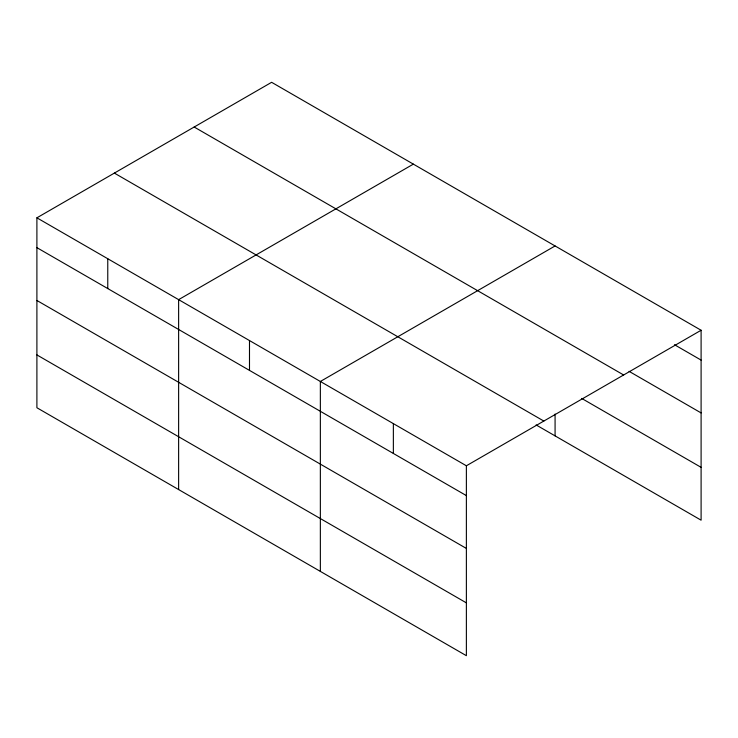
<?xml version="1.0" encoding="UTF-8"?>
<svg xmlns="http://www.w3.org/2000/svg" width="738" height="738" viewBox="0 0 738 738"><rect width="100%" height="100%" fill="white"/><g stroke="black" fill="none" stroke-linecap="round" stroke-linejoin="round"><path stroke-width="1.11" d="M466.379 548.435L466.379 465.779L36.9 217.821L36.9 407.745L466.379 655.695L466.379 548.435L36.9 300.477M536.111 424.931L701.1 520.179L701.1 330.255L271.621 82.305L36.9 217.821M413.354 164.131L178.624 299.646L178.624 489.571M555.077 245.957L320.357 381.472L320.357 571.387M466.379 465.779L701.1 330.255M674.458 344.711L701.1 360.089M629.071 371.334L701.1 412.92M194.168 127.019L623.638 374.978M581.719 398.428L701.1 467.348M114.362 173.098L543.832 421.057M36.9 247.654L466.379 495.604M36.9 354.913L466.379 602.863M555.077 414.055L555.077 435.872M393.363 423.621L393.363 453.455M249.49 340.559L249.49 370.393M107.766 258.734L107.766 288.567"/></g></svg>
